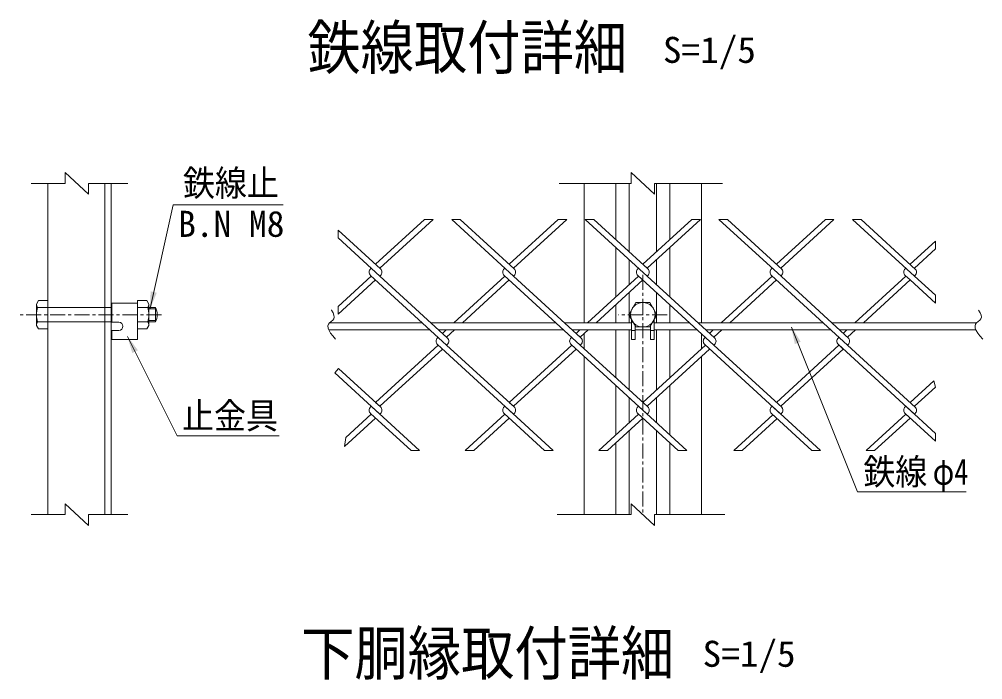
# Model space of a CAD drawing. Units: millimetres, scale not verified, with parts at other scales. Extents: x -4455 to 4455, y -3150 to 3150.
# Drawn here: x 1143 to 2743, y 260 to 1357 of the extents above; entities that cross this region are included whole.
import ezdxf
from ezdxf.enums import TextEntityAlignment as Align

# ---------------------------------------------------------------- set-up
doc = ezdxf.new("R2010")
doc.units = ezdxf.units.MM
doc.header["$LTSCALE"] = 20
doc.linetypes.add('DASHED', pattern=[7.5, 6, -1.5])
doc.linetypes.add('USER1', pattern=[2, 1.25, -0.25, 0.25, -0.25])
doc.layers.add('0-0_7詳細', color=7, linetype='Continuous', lineweight=18)
doc.styles.add('ＭＳ ゴシック', font='')
doc.styles.get('ＭＳ ゴシック').set_extended_font_data('MS Gothic')

msp = doc.modelspace()

# ---------------------------------------------------------------- linework, layer by layer
at = {"layer": '0-0_7詳細', "color": 4}
for p, q in [((1257.7, 1066.58), (1218.93, 1102.58)), ((1218.93, 1084.58), (1218.93, 1102.58)), ((2197.97, 1066.58), (2159.2, 1102.58)), ((2159.2, 1084.58), (2159.2, 1102.58)), ((1218.93, 1084.58), (1162.37, 1084.58)), ((1257.7, 1084.58), (1322.97, 1084.58)), ((1257.7, 1084.58), (1257.7, 1066.58)), ((2159.2, 1084.58), (2039.62, 1084.58)), ((2197.97, 1084.58), (2311.14, 1084.58)), ((2197.97, 1084.58), (2197.97, 1066.58)), ((1218.93, 534.27), (1218.93, 552.27)), ((1257.7, 516.27), (1218.93, 552.27)), ((2159.2, 534.27), (2159.2, 552.27)), ((2197.97, 516.27), (2159.2, 552.27)), ((1218.93, 534.27), (1162.37, 534.27)), ((1257.7, 534.27), (1322.97, 534.27)), ((1257.7, 534.27), (1257.7, 516.27)), ((2159.2, 534.27), (2036.38, 534.27)), ((2197.97, 534.27), (2314.79, 534.27)), ((2197.97, 534.27), (2197.97, 516.27))]:
    msp.add_line(p, q, dxfattribs=at)
at = {"layer": '0-0_7詳細'}
for p, q in [((1190.13, 1084.58), (1190.13, 534.27)), ((1284.63, 1084.58), (1284.63, 534.27)), ((1295.13, 1084.58), (1295.13, 534.27)), ((2081.08, 1084.58), (2081.08, 853.03)), ((2133.58, 1084.58), (2133.58, 991.42)), ((2156.08, 1084.58), (2156.08, 970.8)), ((2201.08, 1084.58), (2201.08, 970.8)), ((2223.58, 1084.58), (2223.58, 991.42)), ((2276.08, 1084.58), (2276.08, 853.03)), ((2133.58, 978.4), (2133.58, 895.93)), ((2223.58, 978.4), (2223.58, 895.93)), ((2156.08, 957.78), (2156.08, 916.55)), ((2186.76, 942.7), (2178.58, 950.19)), ((2201.08, 957.78), (2201.08, 916.55)), ((2178.58, 924.15), (2100.97, 853.03)), ((2156.08, 903.53), (2156.08, 853.03)), ((2201.08, 903.53), (2201.08, 853.03)), ((1170.93, 884.14), (1174.26, 889.9)), ((1170.93, 848.62), (1170.93, 884.14)), ((1174.26, 889.9), (1190.13, 889.9)), ((1190.13, 842.86), (1190.13, 889.9)), ((1296.15, 885.34), (1296.15, 853.84)), ((1296.15, 885.34), (1338.75, 885.34)), ((1338.75, 842.86), (1338.75, 889.9)), ((1338.75, 885.34), (1338.75, 825.34)), ((1357.95, 848.62), (1357.95, 884.14)), ((2133.58, 882.91), (2133.58, 853.03)), ((2223.58, 882.91), (2223.58, 853.03)), ((1172.99, 878.38), (1190.13, 878.38)), ((1355.89, 878.38), (1338.75, 878.38)), ((1357.95, 878.38), (1368.61, 878.38)), ((1368.61, 854.38), (1368.61, 878.38)), ((1170.93, 848.62), (1174.26, 842.86)), ((1172.99, 854.38), (1190.13, 854.38)), ((1296.15, 853.84), (1308, 853.84)), ((1355.89, 854.38), (1338.75, 854.38)), ((1357.95, 848.62), (1354.63, 842.86)), ((1357.95, 854.38), (1368.61, 854.38)), ((1657.75, 853.03), (1812.14, 853.03)), ((1826.35, 853.03), (2034.17, 853.03)), ((2048.38, 853.03), (2159.83, 853.03)), ((2159.83, 858.12), (2159.83, 825.34)), ((2162.3, 853.84), (2159.83, 853.84)), ((2194.87, 853.84), (2197.33, 853.84)), ((2197.33, 858.12), (2197.33, 825.34)), ((2197.33, 853.03), (2256.2, 853.03)), ((2270.41, 853.03), (2478.22, 853.03)), ((2492.43, 853.03), (2733, 853.03)), ((1174.26, 842.86), (1190.13, 842.86)), ((1295.13, 718.03), (1295.13, 838.03)), ((1296.15, 840.34), (1308, 840.34)), ((1296.15, 840.34), (1296.15, 825.34)), ((1354.63, 842.86), (1338.75, 842.86)), ((1657.03, 841.03), (1825.24, 841.03)), ((1839.45, 841.03), (2047.26, 841.03)), ((2061.47, 841.03), (2159.83, 841.03)), ((2081.08, 834.8), (2081.08, 810.04)), ((2133.58, 841.03), (2133.58, 761.93)), ((2156.08, 841.03), (2156.08, 741.31)), ((2165.83, 840.34), (2159.83, 840.34)), ((2165.83, 841.03), (2191.33, 841.03)), ((2191.33, 847.73), (2191.33, 825.34)), ((2191.33, 840.34), (2197.33, 840.34)), ((2197.33, 841.03), (2269.29, 841.03)), ((2201.08, 841.03), (2201.08, 741.31)), ((2223.58, 841.03), (2223.58, 761.93)), ((2276.08, 834.8), (2276.08, 810.04)), ((2283.5, 841.03), (2491.32, 841.03)), ((2505.53, 841.03), (2732.27, 841.03)), ((1296.15, 825.34), (1338.75, 825.34)), ((2191.33, 825.34), (2197.33, 825.34)), ((2081.08, 797.02), (2081.08, 534.27)), ((2276.08, 797.02), (2276.08, 534.27)), ((2133.58, 748.91), (2133.58, 666.44)), ((2223.58, 748.91), (2223.58, 666.44)), ((2156.08, 728.29), (2156.08, 687.06)), ((2201.08, 728.29), (2201.08, 687.06)), ((2156.08, 674.04), (2156.08, 534.27)), ((2201.08, 674.04), (2201.08, 534.27)), ((2133.58, 653.42), (2133.58, 534.27)), ((2223.58, 653.42), (2223.58, 534.27))]:
    msp.add_line(p, q, dxfattribs=at)
at = {"layer": '0-0_7詳細', "color": 3}
for p, q in [((1815.9, 1024.75), (1734.53, 950.19)), ((1830.1, 1024.75), (1741.63, 943.68)), ((1830.1, 1024.75), (1815.9, 1024.75)), ((1963.66, 930.66), (1860.98, 1024.75)), ((1875.19, 1024.75), (1860.98, 1024.75)), ((1964.73, 942.7), (1875.19, 1024.75)), ((2037.92, 1024.75), (1956.56, 950.19)), ((2052.13, 1024.75), (1963.66, 943.68)), ((2052.13, 1024.75), (2037.92, 1024.75)), ((2185.69, 930.66), (2083.01, 1024.75)), ((2097.22, 1024.75), (2083.01, 1024.75)), ((2186.76, 942.7), (2097.22, 1024.75)), ((2259.95, 1024.75), (2178.58, 950.19)), ((2274.16, 1024.75), (2185.69, 943.68)), ((2274.16, 1024.75), (2259.95, 1024.75)), ((2408.79, 929.67), (2305.04, 1024.75)), ((2319.25, 1024.75), (2305.04, 1024.75)), ((2409.86, 941.71), (2319.25, 1024.75)), ((2481.98, 1024.75), (2400.61, 950.19)), ((2496.19, 1024.75), (2407.72, 943.68)), ((2496.19, 1024.75), (2481.98, 1024.75)), ((2629.75, 930.66), (2527.06, 1024.75)), ((2541.27, 1024.75), (2527.06, 1024.75)), ((2631.89, 941.71), (2541.27, 1024.75)), ((1742.7, 942.7), (1672.41, 1007.1)), ((1672.41, 1007.1), (1672.41, 994.08)), ((1741.63, 930.66), (1672.41, 994.08)), ((2664.67, 988.7), (2622.64, 950.19)), ((2664.67, 975.68), (2664.67, 988.7)), ((2664.67, 975.68), (2629.75, 943.68)), ((1727.42, 930.66), (1672.41, 880.25)), ((1727.42, 943.68), (1726.35, 942.7)), ((1727.42, 943.68), (1726.35, 942.7)), ((1852.65, 815.91), (1726.35, 931.64)), ((1741.63, 930.66), (1743.07, 931.97)), ((1742.7, 931.64), (1741.63, 930.66)), ((1853.72, 827.95), (1741.63, 930.66)), ((1949.45, 930.66), (1864.73, 853.03)), ((1949.45, 943.68), (1948.38, 942.7)), ((1949.45, 943.68), (1948.38, 942.7)), ((1949.45, 943.68), (1948.38, 942.7)), ((1949.45, 943.68), (1948.38, 942.7)), ((2074.68, 815.91), (1948.38, 931.64)), ((1964.73, 931.64), (1963.66, 930.66)), ((2075.75, 827.95), (1963.66, 930.66)), ((2171.48, 930.66), (2086.76, 853.03)), ((2171.48, 943.68), (2170.41, 942.7)), ((2171.48, 943.68), (2170.41, 942.7)), ((2296.7, 815.91), (2170.41, 931.64)), ((2186.76, 931.64), (2185.69, 930.66)), ((2297.77, 827.95), (2185.69, 930.66)), ((2393.51, 930.66), (2308.79, 853.03)), ((2393.51, 943.68), (2392.44, 942.7)), ((2393.51, 943.68), (2392.44, 942.7)), ((2518.73, 815.91), (2392.44, 931.64)), ((2408.79, 931.64), (2407.72, 930.66)), ((2520.87, 826.97), (2408.79, 929.67)), ((2615.54, 930.66), (2530.82, 853.03)), ((2622.64, 924.15), (2614.46, 931.64)), ((2615.54, 943.68), (2614.47, 942.7)), ((2615.54, 943.68), (2614.47, 942.7)), ((2631.18, 931.97), (2629.75, 930.66)), ((2631.18, 931.97), (2629.75, 930.66)), ((2630.82, 931.64), (2629.75, 930.66)), ((2630.82, 931.64), (2629.75, 930.66)), ((2664.67, 898.65), (2629.75, 930.66)), ((1734.53, 924.15), (1672.41, 867.23)), ((1956.56, 924.15), (1878.94, 853.03)), ((2400.61, 924.15), (2323, 853.03)), ((2622.64, 924.15), (2545.03, 853.03)), ((2664.67, 885.63), (2622.64, 924.15)), ((2664.67, 885.63), (2664.67, 898.65)), ((1672.41, 880.25), (1672.41, 867.23)), ((1851.64, 841.03), (1845.54, 835.44)), ((1853.72, 827.95), (1845.54, 835.44)), ((1865.85, 841.03), (1852.65, 828.93)), ((2073.67, 841.03), (2067.57, 835.44)), ((2075.75, 827.95), (2067.57, 835.44)), ((2087.88, 841.03), (2074.68, 828.93)), ((2295.69, 841.03), (2289.6, 835.44)), ((2309.9, 841.03), (2296.7, 828.93)), ((2517.72, 841.03), (2511.63, 835.44)), ((2531.93, 841.03), (2518.73, 828.93)), ((1838.44, 828.93), (1837.37, 827.95)), ((1838.44, 828.93), (1837.37, 827.95)), ((1963.66, 701.16), (1837.37, 816.89)), ((1852.65, 815.91), (1854.08, 817.23)), ((1853.72, 816.89), (1852.65, 815.91)), ((2060.47, 828.93), (2059.39, 827.95)), ((2060.47, 828.93), (2059.39, 827.95)), ((2185.69, 701.16), (2059.39, 816.89)), ((2075.75, 816.89), (2074.68, 815.91)), ((2282.49, 828.93), (2281.42, 827.95)), ((2282.49, 828.93), (2281.42, 827.95)), ((2408.79, 700.18), (2281.42, 816.89)), ((2297.77, 816.89), (2296.7, 815.91)), ((2504.52, 828.93), (2503.45, 827.95)), ((2504.52, 828.93), (2503.45, 827.95)), ((2630.82, 700.18), (2503.45, 816.89)), ((2511.63, 809.4), (2503.45, 816.89)), ((2520.17, 817.23), (2518.73, 815.91)), ((2519.8, 816.89), (2518.73, 815.91)), ((2519.8, 816.89), (2518.73, 815.91)), ((1838.44, 815.91), (1734.53, 720.69)), ((1845.54, 809.4), (1741.63, 714.18)), ((1964.73, 713.2), (1852.65, 815.91)), ((2060.47, 815.91), (1956.56, 720.69)), ((2067.57, 809.4), (1963.66, 714.18)), ((2186.76, 713.2), (2074.68, 815.91)), ((2282.49, 815.91), (2178.58, 720.69)), ((2289.6, 809.4), (2185.69, 714.18)), ((2409.86, 712.22), (2296.7, 815.91)), ((2504.52, 815.91), (2400.61, 720.69)), ((2511.63, 809.4), (2407.72, 714.18)), ((2631.89, 712.22), (2518.73, 815.91)), ((1673.18, 776.91), (1666.65, 769.87)), ((1741.63, 701.16), (1666.65, 769.87)), ((1742.7, 713.2), (1673.18, 776.91)), ((2661.92, 756.69), (2622.64, 720.69)), ((2661.92, 756.69), (2664.67, 746.19)), ((2664.67, 746.19), (2629.75, 714.18)), ((1742.7, 713.2), (1734.53, 720.69)), ((1964.73, 713.2), (1956.56, 720.69)), ((1727.42, 714.18), (1726.35, 713.2)), ((1727.42, 714.18), (1726.35, 713.2)), ((1807.66, 640.66), (1727.42, 714.18)), ((1949.45, 714.18), (1948.38, 713.2)), ((1949.45, 714.18), (1948.38, 713.2)), ((2029.68, 640.66), (1949.45, 714.18)), ((2171.48, 714.18), (2170.41, 713.2)), ((2171.48, 714.18), (2170.41, 713.2)), ((2251.71, 640.66), (2171.48, 714.18)), ((2393.51, 714.18), (2392.44, 713.2)), ((2393.51, 714.18), (2392.44, 713.2)), ((2473.74, 640.66), (2393.51, 714.18)), ((2615.54, 714.18), (2614.47, 713.2)), ((2615.54, 714.18), (2614.47, 713.2)), ((2664.85, 669), (2615.54, 714.18)), ((1734.53, 694.65), (1683.17, 647.6)), ((1727.42, 701.16), (1685.21, 662.48)), ((1793.45, 640.66), (1726.35, 702.14)), ((1742.7, 702.14), (1741.63, 701.16)), ((1949.45, 701.16), (1883.43, 640.66)), ((2015.47, 640.66), (1948.38, 702.14)), ((1964.73, 702.14), (1963.66, 701.16)), ((2171.48, 701.16), (2105.46, 640.66)), ((2237.5, 640.66), (2170.41, 702.14)), ((2186.76, 702.14), (2185.69, 701.16)), ((2394.58, 700.18), (2329.63, 640.66)), ((2401.68, 693.67), (2343.84, 640.66)), ((2459.53, 640.66), (2392.44, 702.14)), ((2400.61, 694.65), (2392.44, 702.14)), ((2408.79, 702.14), (2407.72, 701.16)), ((2408.79, 702.14), (2407.72, 701.16)), ((2615.54, 701.16), (2549.51, 640.66)), ((2622.64, 694.65), (2563.72, 640.66)), ((2622.64, 694.65), (2614.46, 702.14)), ((2664.63, 656.18), (2614.47, 702.14)), ((2630.82, 702.14), (2629.75, 701.16)), ((2630.82, 702.14), (2629.75, 701.16)), ((1685.21, 662.48), (1683.17, 647.6)), ((2664.85, 669), (2664.63, 656.18)), ((1807.66, 640.66), (1793.45, 640.66)), ((2029.68, 640.66), (2015.47, 640.66)), ((2251.71, 640.66), (2237.5, 640.66)), ((2343.84, 640.66), (2329.63, 640.66)), ((2473.74, 640.66), (2459.53, 640.66)), ((2563.72, 640.66), (2549.51, 640.66))]:
    msp.add_line(p, q, dxfattribs=at)
at = {"layer": '0-0_7詳細', "color": 1, "linetype": 'USER1'}
for p, q in [((2178.58, 932.53), (2178.58, 534.27)), ((1379.01, 866.38), (1142.51, 866.38)), ((2218.88, 866.38), (2138.23, 866.38))]:
    msp.add_line(p, q, dxfattribs=at)
at = {"layer": '0-0_7詳細', "color": 3, "linetype": 'DASHED'}
for p, q in [((1190.13, 878.38), (1296.15, 878.38)), ((1190.13, 854.38), (1296.15, 854.38))]:
    msp.add_line(p, q, dxfattribs=at)
at = {"layer": '0-0_7詳細', "color": 1}
for p, q in [((1357.95, 875.98), (1369.82, 875.98)), ((1357.95, 856.78), (1369.82, 856.78))]:
    msp.add_line(p, q, dxfattribs=at)
at = {"layer": '0-0_7詳細'}
for points in [[(1580.8, 1049.24), (1398.46, 1049.24), (1359.8, 876.74)], [(1357.95, 884.14), (1354.63, 889.9), (1338.75, 889.9)], [(2165.83, 847.73), (2165.83, 825.34), (2159.83, 825.34)], [(2715.59, 571.91), (2535.52, 571.91), (2425.59, 845.57)], [(1574.39, 665.19), (1404.97, 665.19), (1322.46, 830.04)]]:
    msp.add_lwpolyline(points, dxfattribs=at)
at = {"layer": '0-0_7詳細', "color": 3}
msp.add_lwpolyline([(2155.06, 866.38), (2166.82, 886.75), (2190.34, 886.75), (2202.1, 866.38), (2190.34, 846.01), (2166.82, 846.01)], close=True, dxfattribs=at)
at = {"layer": '0-0_7詳細', "color": 4}
for points in [[(1660.82, 874.12), (1661.14, 873.73), (1663.8, 869.53), (1665.37, 865.77), (1665.84, 862.46), (1665.21, 859.58), (1663.49, 857.15), (1660.67, 855.16), (1657.84, 853.16), (1656.09, 850.67), (1655.41, 847.72), (1655.8, 844.29), (1657.27, 840.38), (1659.81, 836), (1663.42, 831.14), (1668.11, 825.8)], [(2736.07, 874.12), (2736.38, 873.73), (2739.04, 869.53), (2740.61, 865.77), (2741.08, 862.46), (2740.45, 859.58), (2738.73, 857.15), (2735.92, 855.16), (2733.09, 853.16), (2731.33, 850.67), (2730.65, 847.72), (2731.05, 844.29), (2732.51, 840.38), (2735.05, 836), (2738.67, 831.14), (2743.35, 825.8)]]:
    msp.add_lwpolyline(points, dxfattribs=at)
at = {"layer": '0-0_7詳細', "color": 3}
for points in [[(1956.56, 694.65), (1897.64, 640.66), (1883.43, 640.66)], [(2178.58, 694.65), (2119.67, 640.66), (2105.46, 640.66)]]:
    msp.add_lwpolyline(points, dxfattribs=at)
msp.add_circle((2178.58, 866.38), 20.4, dxfattribs=at)
for centre, start, end in [((1731.42, 937.17), 132.5, 227.5), ((1737.64, 937.17), 312.5, 47.5), ((1953.45, 937.17), 132.5, 227.5), ((1959.66, 937.17), 312.5, 47.5), ((2175.48, 937.17), 132.5, 227.5), ((2181.69, 937.17), 312.5, 47.5), ((2397.5, 937.17), 132.5, 227.5), ((2403.72, 937.17), 312.5, 47.5), ((2619.53, 937.17), 132.5, 227.5), ((2625.75, 937.17), 312.5, 47.5), ((1842.43, 822.42), 132.5, 227.5), ((1848.65, 822.42), 312.5, 47.5), ((2064.46, 822.42), 132.5, 227.5), ((2070.68, 822.42), 312.5, 47.5), ((2286.49, 822.42), 132.5, 227.5), ((2292.71, 822.42), 312.5, 47.5), ((2508.52, 822.42), 132.5, 227.5), ((2514.73, 822.42), 312.5, 47.5), ((1731.42, 707.67), 132.5, 227.5), ((1737.64, 707.67), 312.5, 47.5), ((1953.45, 707.67), 132.5, 227.5), ((1959.66, 707.67), 312.5, 47.5), ((2175.48, 707.67), 132.5, 227.5), ((2181.69, 707.67), 312.5, 47.5), ((2397.5, 707.67), 132.5, 227.5), ((2403.72, 707.67), 312.5, 47.5), ((2619.53, 707.67), 132.5, 227.5), ((2625.75, 707.67), 312.5, 47.5)]:
    msp.add_arc(centre, 7.5, start, end, dxfattribs=at)
at = {"layer": '0-0_7詳細'}
for centre, radius, start, end in [((1180.02, 884.14), 9.09, 180, 219.3382), ((1348.86, 884.14), 9.09, 320.6618, 0), ((1206.93, 866.38), 36, 160.52878, 199.47122), ((1321.95, 866.38), 36, 340.52878, 19.47122), ((1347.83, 866.38), 24, 330, 30), ((1180.02, 848.62), 9.09, 140.6618, 180), ((1308, 847.09), 6.75, 270, 90), ((1348.86, 848.62), 9.09, 0, 39.3382)]:
    msp.add_arc(centre, radius, start, end, dxfattribs=at)
for points in [[(1359.36, 874.79), (1360.84, 905.2), (1371, 902.92)], [(2424.85, 847.42), (2440.86, 821.53), (2431.2, 817.64)], [(1321.57, 831.83), (1339.65, 807.33), (1330.34, 802.67)]]:
    msp.add_solid(points, dxfattribs=at)

# ---------------------------------------------------------------- texts
at = {"layer": '0-0_7詳細', "style": 'ＭＳ ゴシック', "width": 0.9}
for s, p in [('鉄線取付詳細', (1621.12, 1252.97)), ('下胴縁取付詳細', (1610.83, 246.12))]:
    msp.add_text(s, height=72.14, dxfattribs=at).set_placement(p, align=Align.BOTTOM_LEFT)
at = {"layer": '0-0_7詳細', "color": 3, "style": 'ＭＳ ゴシック'}
for s, width, p in [('S=1/5', 1.05, (2211.99, 1271.95)), ('鉄線止', 0.9, (1414.53, 1050.69)), ('止金具', 0.9, (1413.01, 663.9)), ('鉄線', 0.9, (2544.98, 570.89)), ('φ4', 0.8, (2660.28, 570.89)), ('S=1/5', 1.05, (2277.93, 268.21))]:
    msp.add_text(s, height=43.26, dxfattribs=dict(at, width=width)).set_placement(p, align=Align.BOTTOM_LEFT)
msp.add_text('B.N M8', height=43.26, dxfattribs=at).set_placement((1406.54, 982.83), align=Align.BOTTOM_LEFT)

doc.saveas('drawing.dxf')
